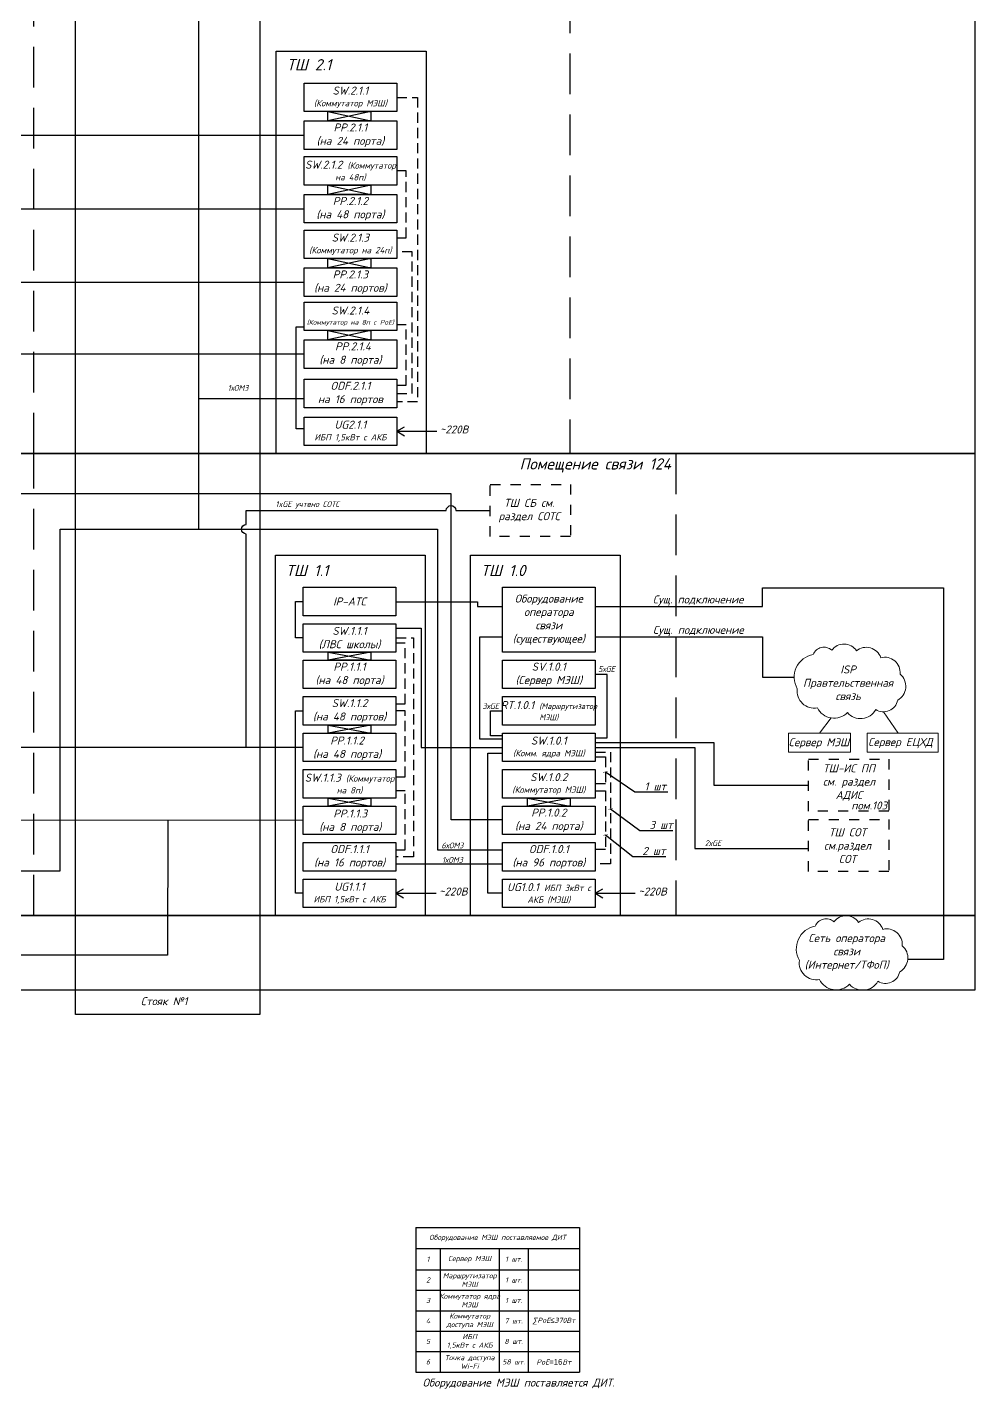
# Model space of a CAD drawing. Extents: x -260425 to 1294666, y -169889 to -2349.
# Drawn here: x 91563 to 121169, y -111832 to -69302 of the extents above; entities that cross this region are included whole.
import ezdxf
from ezdxf import colors
from ezdxf.entities.mleader import LeaderData, LeaderLine
from ezdxf.math import Vec2, Vec3

# ---------------------------------------------------------------- set-up
doc = ezdxf.new("R2010")
doc.units = 0
doc.header["$LTSCALE"] = 100
for name, pattern in [('DASHED', [19.05, 12.7, -6.35]), ('HIDDEN2', [4.7625, 3.175, -1.5875]), ('АР ТХ$0$Штрих', [6.35, 3.175, -3.175])]:
    doc.linetypes.add(name, pattern=pattern)
for name, color, linetype, lineweight in [('АП_АСУ_ОсновнаяТолстая', 7, 'Continuous', 30), ('АП_АСУ_ОсновнаяТонкая', 7, 'Continuous', 25), ('АПС_текст', 7, 'Continuous', 13), ('СКС-РОЗЕТКИ', 7, 'Continuous', 50), ('СС_СКС-РОЗЕТКИ', 7, 'Continuous', 50), ('СС_СКС_Кабель', 6, 'Continuous', 30), ('СС_Схема', 7, 'Continuous', 30)]:
    doc.layers.add(name, color=color, linetype=linetype, lineweight=lineweight)
doc.styles.add('1ISOCPEUR', font='isocpeui.ttf', dxfattribs={"height": 250})

# ---------------------------------------------------------------- blocks, each defined once
blk = doc.blocks.new('*T101')
at = {"layer": 'АП_АСУ_ОсновнаяТолстая', "color": 0, "linetype": 'ByBlock', "lineweight": -2, "transparency": 16777216}
for p, q in [((0, 0), (5112, 0)), ((0, 0), (0, -4517)), ((5112, 0), (5112, -4517)), ((0, -658), (5112, -658)), ((766, -658), (766, -4517)), ((2603, -658), (2603, -4517)), ((3512, -658), (3512, -4517)), ((0, -1317), (5112, -1317)), ((0, -1957), (5112, -1957)), ((0, -2597), (5112, -2597)), ((0, -3237), (5112, -3237)), ((0, -3877), (5112, -3877)), ((0, -4517), (5112, -4517))]:
    blk.add_line(p, q, dxfattribs=at)
at = {"layer": 'АП_АСУ_ОсновнаяТолстая', "color": 0, "transparency": 16777216, "char_height": 160, "attachment_point": 5, "style": '1ISOCPEUR'}
for s, insert, width in [('Оборудование МЭШ поставляемое ДИТ', (2556, -329), 5110), ('1', (383, -988), 763.86), ('Сервер МЭШ', (1685, -988), 1834.48), ('1 шт.', (3058, -988), 906.86), ('2', (383, -1637), 763.86), ('Маршрутизатор МЭШ', (1685, -1637), 1834.48), ('1 шт.', (3058, -1637), 906.86), ('Коммутатор ядра МЭШ', (1685, -2277), 1834.48), ('3', (383, -2277), 763.86), ('1 шт.', (3058, -2277), 906.86), ('4', (383, -2917), 763.86), ('Коммутатор доступа МЭШ', (1685, -2917), 1834.48), ('7 шт.', (3058, -2917), 906.86), ('∑PoE{\\fArial|b0|i0|c204|p34;\\H1.08333x;\\C256;≤}370Вт', (4312, -2917), 1597.6), ('ИБП \\P1,5кВт с АКБ', (1685, -3557), 1834.48), ('5', (383, -3557), 763.86), ('8 шт.', (3058, -3557), 906.86), ('6', (383, -4197), 763.86), ('Точка доступа Wi-Fi', (1685, -4197), 1834.48), ('58 шт.', (3058, -4197), 906.86), ('PoE{\\fArial|b0|i0|c204|p34;\\H1.08333x;\\C256;=16}Вт', (4312, -4197), 1597.6)]:
    blk.add_mtext(s, dxfattribs=dict(at, insert=insert, width=width))
blk = doc.blocks.new('_ArchTick')
at = {"color": 0, "linetype": 'ByBlock', "const_width": 0.15}
blk.add_lwpolyline([(-0.5, -0.5), (0.5, 0.5)], dxfattribs=at)

msp = doc.modelspace()

# ---------------------------------------------------------------- linework, layer by layer
at = {"color": 7, "linetype": 'АР ТХ$0$Штрих'}
for points in [[(106027.8, -83582), (108540.3, -83582), (108540.3, -85207.2), (106027.8, -85207.2)], [(115972, -92166.4), (118484.5, -92166.4), (118484.5, -93791.6), (115972, -93791.6)], [(115972, -94047.4), (118484.5, -94047.4), (118484.5, -95672.6), (115972, -95672.6)]]:
    msp.add_lwpolyline(points, close=True, dxfattribs=at)
at = {"layer": 'АП_АСУ_ОсновнаяТонкая', "lineweight": 0, "ltscale": 50}
for points in [[(115351.2, -91349.9), (117285.8, -91349.9), (117285.8, -91950), (115351.2, -91950)], [(117807.5, -91349.9), (120019.9, -91349.9), (120019.9, -91950), (117807.5, -91950)]]:
    msp.add_lwpolyline(points, close=True, dxfattribs=at)
at = {"layer": 'АПС_текст', "lineweight": 0, "ltscale": 50}
for p, q in [((116680.3, -90878.1), (116318.5, -91349.9)), ((118774.8, -91349.9), (118314.7, -90686.3))]:
    msp.add_line(p, q, dxfattribs=at)
for points in [[(116117.4, -88895.8, -0.5205671), (116702.8, -88762.1, -0.5205671), (117472.1, -88778.8, -0.5205671), (118233.1, -88996.1, -0.5205671), (118835.3, -89506, -0.5205671), (118760, -90325.1, -0.5205671), (118074.2, -90617.6, -0.5205671), (117187.8, -90709.6, -0.5205671), (116251.2, -90559.1, -0.5205671), (115624, -89965.7, -0.5205671), (116117.4, -88895.8)], [(116182.9, -97381, -0.5205671), (116768.3, -97247.2, -0.5205671), (117537.6, -97264, -0.5205671), (118298.6, -97481.3, -0.5205671), (118900.7, -97991.1, -0.5205671), (118825.5, -98810.3, -0.5205671), (118139.7, -99102.8, -0.5205671), (117253.3, -99194.7, -0.5205671), (116316.7, -99044.3, -0.5205671), (115689.5, -98450.9, -0.5205671), (116182.9, -97381)]]:
    msp.add_lwpolyline(points, format="xyb", dxfattribs=at)
at = {"layer": 'СС_СКС_Кабель', "color": 3}
for points in [[(96920.1, -84981.9), (96920.1, -66592.7), (100210.8, -66592.7)], [(100210.8, -80910.5), (96920.1, -80910.5)], [(49757.3, -95648.3), (92587.7, -95648.3), (92587.7, -84981.9), (104383.7, -84981.9), (104383.7, -94993), (106410.4, -94993)]]:
    msp.add_lwpolyline(points, dxfattribs=at)
at = {"layer": 'СС_СКС_Кабель'}
for points in [[(86245.6, -70187.3), (90971.5, -70187.3), (90971.5, -72675.3), (100210.8, -72675.3)], [(87039.7, -73598.4), (89767.7, -73602.7), (89767.7, -74970.8), (100210.8, -74970.8)], [(85243.5, -76860.6), (89767.7, -76863.9), (89767.7, -77266.3), (100210.8, -77266.3)], [(100210.8, -81844.6), (99970.1, -81844.6), (99970.1, -78657.7), (100210.8, -78657.7)], [(100210.8, -79512.3), (85243.5, -79512.3)], [(100184.2, -91796.9), (91302.3, -91796.9), (91302.3, -90464.4), (87039.7, -90459.6)], [(100184.2, -94075.9), (85243.5, -94072.5)], [(95951.5, -94074.9), (95950.6, -98291.3), (85243.5, -98289.6)]]:
    msp.add_lwpolyline(points, dxfattribs=at)
at = {"layer": 'СС_Схема', "color": 6}
for p, q in [((100959.4, -71937.4), (102294.3, -72230.5)), ((102294.3, -71937.4), (100959.4, -72230.5)), ((100959.4, -74233), (102294.3, -74526)), ((102294.3, -74233), (100959.4, -74526)), ((100959.4, -76528.5), (102294.3, -76821.5)), ((102294.3, -76528.5), (100959.4, -76821.5)), ((100959.4, -78774.4), (102294.3, -79067.5)), ((102294.3, -78774.4), (100959.4, -79067.5)), ((100966.6, -88823.1), (102301.4, -89073.1)), ((102301.4, -88823.1), (100966.6, -89073.1)), ((100966.6, -91102.1), (102301.4, -91352.1)), ((102301.4, -91102.1), (100966.6, -91352.1)), ((100966.6, -93381.1), (102301.4, -93631.1)), ((102301.4, -93381.1), (100966.6, -93631.1)), ((107192.8, -93381.1), (108527.6, -93631.1)), ((108527.6, -93381.1), (107192.8, -93631.1))]:
    msp.add_line(p, q, dxfattribs=at)
at = {"layer": 'СС_Схема', "color": 1}
for p, q in [((103110.5, -81922.9), (103345.8, -81780.2)), ((103110.5, -81922.9), (104362.3, -81922.9)), ((103110.5, -81922.9), (103345.8, -82065.6)), ((103083.8, -96354.9), (103319.1, -96212.2)), ((103083.8, -96354.9), (104335.7, -96354.9)), ((103083.8, -96354.9), (103319.1, -96497.6)), ((109310, -96354.9), (109545.3, -96212.2)), ((109310, -96354.9), (110561.9, -96354.9)), ((109310, -96354.9), (109545.3, -96497.6))]:
    msp.add_line(p, q, dxfattribs=at)
at = {"layer": 'СС_Схема', "color": 3}
msp.add_line((103083.8, -95437.8), (106410.4, -95437.8), dxfattribs=at)
at = {"layer": 'СС_Схема'}
for points in [[(98833.3, -36748.5), (98833.3, -100138.2), (93067.8, -100138.2), (93067.8, -36748.5)], [(109310, -88345.9), (114531.6, -88345.9), (114531.6, -89603.5), (115526.1, -89603.5)]]:
    msp.add_lwpolyline(points, dxfattribs=at)
for points in [[(75226, -68221.5), (121168.9, -68221.5), (121168.9, -82617.6), (75226, -82617.6)], [(99341.9, -70047.9), (104027, -70047.9), (104027, -82617.6), (99341.9, -82617.6)], [(100210.8, -71047.9), (103110.5, -71047.9), (103110.5, -71937.4), (100210.8, -71937.4)], [(100210.8, -72230.5), (103110.5, -72230.5), (103110.5, -73120), (100210.8, -73120)], [(100210.8, -73343.4), (103110.5, -73343.4), (103110.5, -74233), (100210.8, -74233)], [(100210.8, -74526), (103110.5, -74526), (103110.5, -75415.5), (100210.8, -75415.5)], [(100210.8, -75639), (103110.5, -75639), (103110.5, -76528.5), (100210.8, -76528.5)], [(100210.8, -76821.5), (103110.5, -76821.5), (103110.5, -77711.1), (100210.8, -77711.1)], [(100210.8, -77884.9), (103110.5, -77884.9), (103110.5, -78774.4), (100210.8, -78774.4)], [(100210.8, -79067.5), (103110.5, -79067.5), (103110.5, -79957), (100210.8, -79957)], [(100210.8, -80299.6), (103110.5, -80299.6), (103110.5, -81189.2), (100210.8, -81189.2)], [(100210.8, -81478.1), (103110.5, -81478.1), (103110.5, -82367.6), (100210.8, -82367.6)], [(75226, -82617.6), (121168.9, -82617.6), (121168.9, -97049.7), (75226, -97049.7)], [(99315.2, -85794), (104000.3, -85794), (104000.3, -97049.7), (99315.2, -97049.7)], [(105407.9, -85794), (110093, -85794), (110093, -97049.7), (105407.9, -97049.7)], [(100184.2, -86794), (103083.8, -86794), (103083.8, -87683.5), (100184.2, -87683.5)], [(106410.4, -86794), (109310, -86794), (109310, -88823.1), (106410.4, -88823.1)], [(100184.2, -87933.5), (103083.8, -87933.5), (103083.8, -88823.1), (100184.2, -88823.1)], [(100184.2, -89073.1), (103083.8, -89073.1), (103083.8, -89962.6), (100184.2, -89962.6)], [(106410.4, -89073.1), (109310, -89073.1), (109310, -89962.6), (106410.4, -89962.6)], [(100184.2, -90212.6), (103083.8, -90212.6), (103083.8, -91102.1), (100184.2, -91102.1)], [(106410.4, -90212.6), (109310, -90212.6), (109310, -91102.1), (106410.4, -91102.1)], [(100184.2, -91352.1), (103083.8, -91352.1), (103083.8, -92241.6), (100184.2, -92241.6)], [(106410.4, -91352.1), (109310, -91352.1), (109310, -92241.6), (106410.4, -92241.6)], [(100184.2, -92491.6), (103083.8, -92491.6), (103083.8, -93381.1), (100184.2, -93381.1)], [(106410.4, -92491.6), (109310, -92491.6), (109310, -93381.1), (106410.4, -93381.1)], [(100184.2, -93631.1), (103083.8, -93631.1), (103083.8, -94520.6), (100184.2, -94520.6)], [(106410.4, -93631.1), (109310, -93631.1), (109310, -94520.6), (106410.4, -94520.6)], [(100184.2, -94770.6), (103083.8, -94770.6), (103083.8, -95660.2), (100184.2, -95660.2)], [(106410.4, -94770.6), (109310, -94770.6), (109310, -95660.2), (106410.4, -95660.2)], [(100184.2, -95910.2), (103083.8, -95910.2), (103083.8, -96799.7), (100184.2, -96799.7)], [(106410.4, -95910.2), (109310, -95910.2), (109310, -96799.7), (106410.4, -96799.7)], [(8235.6, -97049.7), (121168.9, -97049.7), (121168.9, -99381.9), (8235.6, -99381.9)]]:
    msp.add_lwpolyline(points, close=True, dxfattribs=at)
at = {"layer": 'СС_Схема', "linetype": 'DASHED'}
for points in [[(91774.1, -68221.5), (108518.8, -68221.5), (108518.8, -82617.6), (91774.1, -82617.6)], [(91774.1, -82617.6), (111829.9, -82617.6), (111829.9, -97049.7), (91774.1, -97049.7)]]:
    msp.add_lwpolyline(points, close=True, dxfattribs=at)
at = {"layer": 'СС_Схема', "color": 3, "linetype": 'HIDDEN2'}
for points in [[(103110.5, -71492.7), (103761, -71492.7), (103761, -81007.8), (103110.5, -81007.8)], [(103110.5, -75879.5), (103401.8, -75879.5), (103401.8, -73788.2), (103110.5, -73788.2)], [(103110.5, -80744.4), (103590.1, -80744.4), (103590.1, -76317.1), (103110.5, -76317.1)], [(103110.5, -80485.5), (103401.8, -80485.5), (103401.8, -78597.7), (103110.5, -78597.7)], [(103083.8, -88378.3), (103630.3, -88378.3), (103630.3, -95215.2), (103083.8, -95215.2)], [(103083.8, -90440.8), (103375.1, -90440.8), (103375.1, -88546.5), (103083.8, -88546.5)], [(103083.8, -92714), (103375.1, -92714), (103375.1, -90657.3), (103083.8, -90657.3)], [(109310, -91944.9), (109783.5, -91944.9), (109783.5, -95434.9), (109310, -95434.9)], [(109310, -92093.3), (109626.5, -92093.3), (109626.5, -92936.4), (109310, -92936.4)], [(103083.8, -94992.7), (103375.1, -94992.7), (103375.1, -93158.7), (103083.8, -93158.7)], [(109310, -93158.6), (109626.5, -93158.6), (109626.5, -94985.6), (109310, -94985.6)]]:
    msp.add_lwpolyline(points, dxfattribs=at)
at = {"layer": 'СС_Схема', "color": 6}
for points in [[(100959.4, -71937.4), (102294.3, -71937.4), (102294.3, -72230.5), (100959.4, -72230.5)], [(100959.4, -74233), (102294.3, -74233), (102294.3, -74526), (100959.4, -74526)], [(100959.4, -76528.5), (102294.3, -76528.5), (102294.3, -76821.5), (100959.4, -76821.5)], [(100959.4, -78774.4), (102294.3, -78774.4), (102294.3, -79067.5), (100959.4, -79067.5)], [(100966.6, -88823.1), (102301.4, -88823.1), (102301.4, -89073.1), (100966.6, -89073.1)], [(100966.6, -91102.1), (102301.4, -91102.1), (102301.4, -91352.1), (100966.6, -91352.1)], [(100966.6, -93381.1), (102301.4, -93381.1), (102301.4, -93631.1), (100966.6, -93631.1)], [(107192.8, -93381.1), (108527.6, -93381.1), (108527.6, -93631.1), (107192.8, -93631.1)]]:
    msp.add_lwpolyline(points, close=True, dxfattribs=at)
for points in [[(106410.4, -94064.7), (104806, -94064.7), (104806, -83871.8), (90724, -83871.8), (90724, -86747.5), (86245.6, -86747.5)], [(100184.2, -88378.3), (99945.4, -88378.3), (99945.4, -87238.8), (100184.2, -87238.8)], [(103083.8, -87254.4), (105631.1, -87254.4), (105631.1, -87391.6), (106410.4, -87391.6)], [(103083.8, -88075.2), (103868.8, -88075.2), (103868.8, -91796.4), (106410.4, -91796.4)], [(106410.4, -91542.8), (105707, -91542.8), (105707, -88345.9), (106410.4, -88345.9)], [(109310, -91499.9), (109687.6, -91499.9), (109687.6, -89517.8), (109310, -89517.8)], [(100184.2, -96354.9), (99943.5, -96354.9), (99945.4, -90657.3), (100184.2, -90657.3)], [(106410.4, -91440.3), (106032.8, -91440.3), (106032.8, -90657.3), (106410.4, -90657.3)], [(109310, -91648.3), (113013.5, -91648.3), (113013.5, -92979), (115972, -92979)], [(109310, -91796.6), (112421.4, -91796.6), (112421.4, -94957.4), (115972, -94957.4)], [(106410.4, -96354.9), (105955.2, -96354.9), (105955.2, -91979.4), (106410.4, -91979.4)]]:
    msp.add_lwpolyline(points, dxfattribs=at)
msp.add_lwpolyline([(98407.2, -91796.9), (98407.2, -85131.9, -1), (98407.2, -84831.9), (98407.2, -84394.6), (104656, -84394.6, -1), (104956, -84394.6), (106027.8, -84394.6)], format="xyb", dxfattribs=at)
at = {"layer": 'СС_Схема', "color": 116, "true_color": 0x136734}
msp.add_lwpolyline([(109310, -87391.6), (114531.6, -87391.6), (114531.6, -86812.2), (120196.6, -86809.5), (120196.6, -98420.3), (119076.3, -98420.3)], dxfattribs=at)

# ---------------------------------------------------------------- block references
msp.add_blockref('*T101', (103701.8, -106795.3))

# ---------------------------------------------------------------- texts
at = {"layer": 'АП_АСУ_ОсновнаяТонкая', "char_height": 180, "attachment_point": 1, "style": '1ISOCPEUR'}
for s, width, insert in [('\\pxqc;1хОМ3 ', 1564.779, (97367.2, -80477.6)), ('1xGE учтено СОТС', 3402.654, (99319.4, -84107.1)), ('5хGE', 2893.029, (109401.4, -89259.1)), ('3хGE', 2893.029, (105784, -90418.5)), ('\\pxqc;6хОМ3 ', 1564.779, (104065.8, -94770.7)), ('2хGE', 2893.029, (112734.1, -94698.7)), ('\\pxqc;1хОМ3 ', 1564.779, (104065.8, -95219.6))]:
    msp.add_mtext_dynamic_manual_height_columns(s, width=width, gutter_width=1000, heights=[0], dxfattribs=dict(at, insert=insert))
at = {"layer": 'АПС_текст', "lineweight": 0, "ltscale": 50, "char_height": 250, "style": '1ISOCPEUR'}
for s, width, gutter_width, insert, attachment_point in [('ISP\\PПравтельственная связь', 3170.175, 10, (117211.1, -89779), 5), ('Сервер МЭШ', 2013.612, 1000, (115354.2, -91511.3), 1), ('Сервер ЕЦХД', 2180.689, 1000, (117838.2, -91503.7), 1), ('Сеть оператора связи (Интернет/ТФоП)', 3170.175, 10, (117167.3, -98203.5), 5)]:
    msp.add_mtext_dynamic_manual_height_columns(s, width=width, gutter_width=gutter_width, heights=[0], dxfattribs=dict(at, insert=insert, attachment_point=attachment_point))
at = {"layer": 'СКС-РОЗЕТКИ', "color": 7, "char_height": 250, "attachment_point": 5, "style": '1ISOCPEUR'}
for s, width, insert in [('\\pxt34;SW.1.1.1^J(ЛВС школы)', 2432.058, (101634, -88378.3)), ('\\pxt34;SW.1.1.2^J(на 48 портов)', 2664.204, (101634, -90657.3)), ('\\pxt34;{\\C256;PP.1.1.2 \\P(на 48 порта)}', 3017.882, (101556.6, -91825.7))]:
    msp.add_mtext_dynamic_manual_height_columns(s, width=width, gutter_width=12.5, heights=[0], dxfattribs=dict(at, insert=insert))
at = {"layer": 'СС_СКС-РОЗЕТКИ', "color": 7, "style": '1ISOCPEUR'}
for s, insert, char_height, width, attachment_point in [('ТШ 2.1', (99673.8, -70296.4), 350, 1925.243, 1), ('Помещение связи 124', (111679.8, -82767.1), 350, 5434.016, 3), ('ТШ СБ см. раздел СОТС', (107248.8, -84401), 250, 2124.386, 5), ('ТШ 1.1', (99647.1, -86096), 350, 1925.243, 1), ('ТШ 1.0', (105739.8, -86096), 350, 1925.243, 1), ('Сущ. подключение', (112524.8, -87209.6), 250, 5434.016, 5), ('Сущ. подключение', (112531, -88160), 250, 5434.016, 5), ('ТШ-ИС ПП\\Pсм. раздел АДИС', (117239.7, -92892.1), 250, 2416.499, 5), ('пом.103', (117871, -93611.6), 250, 1196.789, 5), ('ТШ СОТ см.раздел СОТ', (117193, -94866.3), 250, 2124.386, 5)]:
    msp.add_mtext(s, dxfattribs=dict(at, insert=insert, char_height=char_height, width=width, attachment_point=attachment_point))
at = {"layer": 'СС_Схема', "ltscale": 100, "char_height": 250, "style": '1ISOCPEUR'}
for s, width, insert, attachment_point in [('\\pxt34;SW.2.1.1 {\\H0.8x;(Коммутатор МЭШ)}', 2664.204, (101660.6, -71492.7), 5), ('\\pxt34;PP.2.1.1\\P\\ptz;(на 24 порта)', 2990.542, (101660.6, -72675.3), 5), ('\\pxt34;SW.2.1.2 {\\H0.8x;(Коммутатор на 48п)}', 2910.068, (101660.6, -73788.2), 5), ('\\pxt34;PP.2.1.2\\P\\ptz;(на 48 порта)', 2990.542, (101660.6, -74970.8), 5), ('\\pxt34;SW.2.1.3\\P{\\H0.8x;(Коммутатор на 24п)}', 3076.005, (101660.6, -76083.7), 5), ('\\pxt34;PP.2.1.3\\P\\ptz;(на 24 портов)', 3200.827, (101660.6, -77266.3), 5), ('\\pxt34;SW.2.1.4\\P{\\H0.6x;(Коммутатор на 8п c PoE)}', 2664.204, (101660.6, -78329.7), 5), ('\\pxt34; PP.2.1.4\\P\\ptz;(на 8 порта)', 3296.5, (101660.6, -79512.3), 5), ('\\pxt34;ODF.2.1.1 \\Pна 16 портов', 3043.436, (101660.6, -80744.4), 5), ('\\pxt34;{\\C7;UG2.1.1} ^J{\\H0.8x;ИБП 1,5кВт с АКБ}', 3043.436, (101660.6, -81922.9), 5), ('\\pxt34;~220B', 3043.436, (104901.7, -81867), 5), ('\\pxt34;IP-АТС', 2664.204, (101634, -87238.8), 5), ('\\pxt34;Оборудование\\Pоператора связи \\P(существующее)', 1886.996, (107860.2, -87808.5), 5), ('\\pxt34;PP.1.1.1\\P(на 48 порта)', 3017.882, (101634, -89517.8), 5), ('\\pxt34;SV.1.0.1^J(Сервер МЭШ)', 2952.289, (107860.2, -89517.8), 5), ('\\pxt34;RT.1.0.1 {\\H0.72x;(Маршрутизатор МЭШ)}', 3161.284, (107860.2, -90657.3), 5), ('\\pxt34;SW.1.0.1^J{\\H0.8x;(Комм. ядра МЭШ)}', 2855.938, (107860.2, -91796.9), 5), ('\\pxt34;SW.1.1.3 {\\H0.8x;(Коммутатор на 8п)}', 2910.068, (101634, -92936.4), 5), ('\\pxt34;SW.1.0.2 {\\H0.8x;(Коммутатор МЭШ)}', 2664.204, (107860.2, -92936.4), 5), ('\\pxt34;PP.1.1.3\\P\\ptz;(на 8 порта)', 2990.542, (101656.6, -94104.8), 5), ('\\pxt34;PP.1.0.2\\P\\ptz;(на 24 порта)', 2990.542, (107860.2, -94075.9), 5), ('\\pxt34;ODF.1.1.1^J(на 16 портов)', 3043.436, (101634, -95215.4), 5), ('\\pxt34;ODF.1.0.1^J(на 96 портов)', 3043.436, (107860.2, -95215.4), 5), ('\\pxt34;{\\C7;UG1.1.1} ^J{\\H0.8x;ИБП 1,5кВт с АКБ}', 3043.436, (101634, -96354.9), 5), ('\\pxt34;UG1.0.1 {\\H0.8x;ИБП 3кВт с АКБ (МЭШ)}', 2681.261, (107860.2, -96354.9), 5), ('\\pxt34;~220B', 3043.436, (104875, -96299.1), 5), ('\\pxt34;~220B', 3043.436, (111101.3, -96299.1), 5), ('\\pxt34;Стояк №1', 1886.996, (95840.1, -99725.1), 5), ('\\pxql;Оборудование МЭШ поставляется ДИТ.', 10881.414, (103917.6, -111513.7), 1)]:
    msp.add_mtext_dynamic_manual_height_columns(s, width=width, gutter_width=12.5, heights=[0], dxfattribs=dict(at, insert=insert, attachment_point=attachment_point))

# ---------------------------------------------------------------- leaders
at = {"layer": 'СС_Схема', "lineweight": 0}
ml = msp.add_multileader_mtext('Standard', dxfattribs=at)
ml.set_content('1 шт', color=256, style='1ISOCPEUR')
ml.set_leader_properties()
ml.set_arrow_properties(name='ARCHTICK')
ml.build(insert=Vec2(0, 0))
ml.multileader.update_dxf_attribs({"text_left_attachment_type": 6, "text_right_attachment_type": 6, "dogleg_length": 1, "arrow_head_size": 100})
ctx = ml.context
ctx.base_point, ctx.char_height, ctx.arrow_head_size, ctx.landing_gap_size, ctx.plane_origin = Vec3(110648.3, -93190.4), 250, 100, 200, Vec3(109626.5, -92514.8)
ctx.left_attachment, ctx.right_attachment = 6, 6
notes = []
notes.append((ctx, [(0, (1, 1, 0), (110548.3, -93190.4), (1, 0), 100, [(0, [(109626.5, -92564.5)], 0, [])])]))
ctx.mtext.insert, ctx.mtext.width, ctx.mtext.flow_direction = Vec3(110848.3, -92890.4), 2035.484, 5
ml = msp.add_multileader_mtext('Standard', dxfattribs=at)
ml.set_content('3 шт', color=256, style='1ISOCPEUR')
ml.set_leader_properties()
ml.set_arrow_properties(name='ARCHTICK')
ml.build(insert=Vec2(0, 0))
ml.multileader.update_dxf_attribs({"text_left_attachment_type": 6, "text_right_attachment_type": 6, "dogleg_length": 1, "arrow_head_size": 100})
ctx = ml.context
ctx.base_point, ctx.char_height, ctx.arrow_head_size, ctx.landing_gap_size, ctx.plane_origin = Vec3(110805.2, -94396), 250, 100, 200, Vec3(109783.5, -93720.5)
ctx.left_attachment, ctx.right_attachment = 6, 6
notes.append((ctx, [(0, (1, 1, 0), (110705.2, -94396), (1, 0), 100, [(0, [(109783.5, -93720.5)], 0, [])])]))
ctx.mtext.insert, ctx.mtext.width, ctx.mtext.flow_direction = Vec3(111005.2, -94096), 2035.484, 5
ml = msp.add_multileader_mtext('Standard', dxfattribs=at)
ml.set_content('2 шт', color=256, style='1ISOCPEUR')
ml.set_leader_properties()
ml.set_arrow_properties(name='ARCHTICK')
ml.build(insert=Vec2(0, 0))
ml.multileader.update_dxf_attribs({"text_left_attachment_type": 6, "text_right_attachment_type": 6, "dogleg_length": 1, "arrow_head_size": 100})
ctx = ml.context
ctx.base_point, ctx.char_height, ctx.arrow_head_size, ctx.landing_gap_size, ctx.plane_origin = Vec3(110584.1, -95207.6), 250, 100, 200, Vec3(109562.3, -94532.1)
ctx.left_attachment, ctx.right_attachment = 6, 6
notes.append((ctx, [(0, (1, 1, 0), (110484.1, -95207.6), (1, 0), 100, [(0, [(109626.5, -94532.1)], 0, [])])]))
ctx.mtext.insert, ctx.mtext.width, ctx.mtext.flow_direction = Vec3(110784.1, -94907.6), 2035.484, 5
for ctx, leaders in notes:
    for number, flags, end, landing, length, lines in leaders:
        leader = LeaderData()
        leader.index, (leader.has_last_leader_line, leader.has_dogleg_vector, leader.attachment_direction) = number, flags
        leader.last_leader_point, leader.dogleg_vector, leader.dogleg_length = Vec3(end), Vec3(landing), length
        for number, points, colour, breaks in lines:
            line = LeaderLine()
            line.index, line.vertices, line.color, line.breaks = number, Vec3.list(points), colors.encode_raw_color(colour), breaks
            leader.lines.append(line)
        ctx.leaders.append(leader)

doc.saveas('drawing.dxf')
